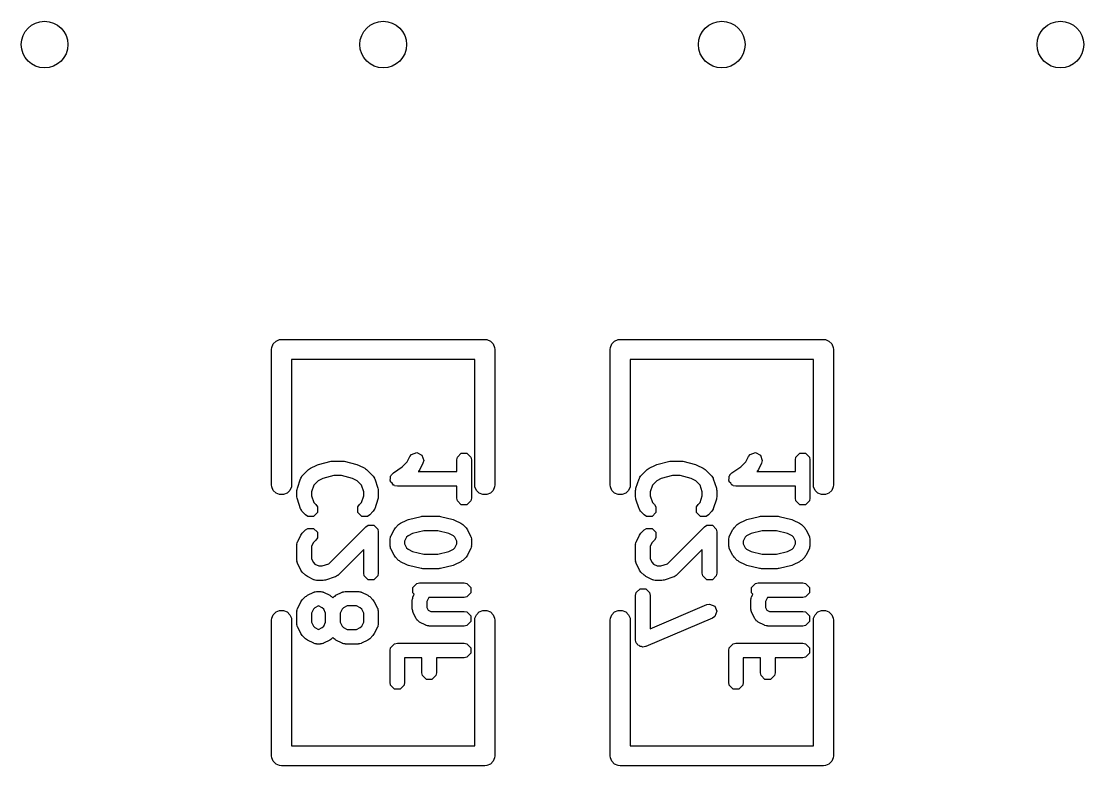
# Model space of a CAD drawing. Extents: x 4.92 to 7.13, y -4.79 to -3.32.
# Drawn here: x 5.3942 to 5.708, y -4.791 to -4.5712 of the extents above; entities that cross this region are included whole.
import ezdxf

# ---------------------------------------------------------------- set-up
doc = ezdxf.new("R2010")
doc.units = 0
doc.header["$MEASUREMENT"] = 0
doc.layers.add('BLACK', color=7, linetype='CONTINUOUS')

msp = doc.modelspace()

# ---------------------------------------------------------------- linework, layer by layer
at = {"layer": 'BLACK', "linetype": 'CONTINUOUS'}
for p, q in [((5.46861, -4.66642), (5.46942, -4.6656)), ((5.46942, -4.6656), (5.47049, -4.66516)), ((5.47049, -4.66516), (5.47106, -4.66511)), ((5.47106, -4.66511), (5.53106, -4.66511)), ((5.53106, -4.66511), (5.53164, -4.66516)), ((5.53164, -4.66516), (5.53271, -4.6656)), ((5.53271, -4.6656), (5.53352, -4.66642)), ((5.56861, -4.66642), (5.56942, -4.6656)), ((5.56942, -4.6656), (5.57049, -4.66516)), ((5.57049, -4.66516), (5.57106, -4.66511)), ((5.57106, -4.66511), (5.63106, -4.66511)), ((5.63106, -4.66511), (5.63164, -4.66516)), ((5.63164, -4.66516), (5.63271, -4.6656)), ((5.63271, -4.6656), (5.63352, -4.66642)), ((5.46811, -4.66806), (5.46817, -4.66748)), ((5.46811, -4.70806), (5.46811, -4.66806)), ((5.46817, -4.66748), (5.46861, -4.66642)), ((5.53352, -4.66642), (5.53396, -4.66748)), ((5.53396, -4.66748), (5.53402, -4.66806)), ((5.53402, -4.66806), (5.53402, -4.70806)), ((5.56811, -4.66806), (5.56817, -4.66748)), ((5.56811, -4.70806), (5.56811, -4.66806)), ((5.56817, -4.66748), (5.56861, -4.66642)), ((5.63352, -4.66642), (5.63396, -4.66748)), ((5.63396, -4.66748), (5.63402, -4.66806)), ((5.63402, -4.66806), (5.63402, -4.70806)), ((5.52811, -4.67101), (5.47402, -4.67101)), ((5.47402, -4.67101), (5.47402, -4.70806)), ((5.52811, -4.70806), (5.52811, -4.67101)), ((5.62811, -4.67101), (5.57402, -4.67101)), ((5.57402, -4.67101), (5.57402, -4.70806)), ((5.62811, -4.70806), (5.62811, -4.67101)), ((5.50818, -4.7013), (5.50896, -4.69973)), ((5.50896, -4.69973), (5.50947, -4.69907)), ((5.50947, -4.69907), (5.51104, -4.69855)), ((5.51104, -4.69855), (5.51251, -4.69929)), ((5.51251, -4.69929), (5.51303, -4.70085)), ((5.5228, -4.70069), (5.52297, -4.69987)), ((5.52297, -4.69987), (5.52413, -4.69871)), ((5.52413, -4.69871), (5.52578, -4.69871)), ((5.52578, -4.69871), (5.52694, -4.69987)), ((5.52694, -4.69987), (5.5271, -4.70069)), ((5.60818, -4.7013), (5.60896, -4.69973)), ((5.60896, -4.69973), (5.60947, -4.69907)), ((5.60947, -4.69907), (5.61104, -4.69855)), ((5.61104, -4.69855), (5.61251, -4.69929)), ((5.61251, -4.69929), (5.61303, -4.70085)), ((5.6228, -4.70069), (5.62297, -4.69987)), ((5.62297, -4.69987), (5.62413, -4.69871)), ((5.62413, -4.69871), (5.62578, -4.69871)), ((5.62578, -4.69871), (5.62694, -4.69987)), ((5.62694, -4.69987), (5.6271, -4.70069)), ((5.47717, -4.70543), (5.47905, -4.70355)), ((5.47905, -4.70355), (5.47934, -4.70336)), ((5.47934, -4.70336), (5.47961, -4.70315)), ((5.47961, -4.70315), (5.48148, -4.70221)), ((5.48148, -4.70221), (5.48171, -4.70215)), ((5.48171, -4.70215), (5.48192, -4.70205)), ((5.48192, -4.70205), (5.48568, -4.70111)), ((5.48568, -4.70111), (5.48594, -4.7011)), ((5.48594, -4.7011), (5.4862, -4.70105)), ((5.4862, -4.70105), (5.48901, -4.70105)), ((5.48901, -4.70105), (5.48927, -4.7011)), ((5.48927, -4.7011), (5.48953, -4.70111)), ((5.48953, -4.70111), (5.49329, -4.70205)), ((5.49329, -4.70205), (5.4935, -4.70215)), ((5.4935, -4.70215), (5.49373, -4.70221)), ((5.49373, -4.70221), (5.4956, -4.70315)), ((5.4956, -4.70315), (5.49587, -4.70336)), ((5.49587, -4.70336), (5.49616, -4.70355)), ((5.49616, -4.70355), (5.49804, -4.70543)), ((5.50406, -4.70453), (5.5067, -4.70278)), ((5.5067, -4.70278), (5.50818, -4.7013)), ((5.51187, -4.70353), (5.51166, -4.7038)), ((5.51281, -4.70166), (5.51187, -4.70353)), ((5.51303, -4.70085), (5.51281, -4.70166)), ((5.5228, -4.70417), (5.5228, -4.70069)), ((5.5271, -4.70069), (5.5271, -4.71195)), ((5.57717, -4.70543), (5.57905, -4.70355)), ((5.57905, -4.70355), (5.57934, -4.70336)), ((5.57934, -4.70336), (5.57961, -4.70315)), ((5.57961, -4.70315), (5.58148, -4.70221)), ((5.58148, -4.70221), (5.58171, -4.70215)), ((5.58171, -4.70215), (5.58192, -4.70205)), ((5.58192, -4.70205), (5.58568, -4.70111)), ((5.58568, -4.70111), (5.58594, -4.7011)), ((5.58594, -4.7011), (5.5862, -4.70105)), ((5.5862, -4.70105), (5.58901, -4.70105)), ((5.58901, -4.70105), (5.58927, -4.7011)), ((5.58927, -4.7011), (5.58953, -4.70111)), ((5.58953, -4.70111), (5.59329, -4.70205)), ((5.59329, -4.70205), (5.5935, -4.70215)), ((5.5935, -4.70215), (5.59373, -4.70221)), ((5.59373, -4.70221), (5.5956, -4.70315)), ((5.5956, -4.70315), (5.59587, -4.70336)), ((5.59587, -4.70336), (5.59616, -4.70355)), ((5.59616, -4.70355), (5.59804, -4.70543)), ((5.60406, -4.70453), (5.6067, -4.70278)), ((5.6067, -4.70278), (5.60818, -4.7013)), ((5.61187, -4.70353), (5.61166, -4.7038)), ((5.61281, -4.70166), (5.61187, -4.70353)), ((5.61303, -4.70085), (5.61281, -4.70166)), ((5.6228, -4.70417), (5.6228, -4.70069)), ((5.6271, -4.70069), (5.6271, -4.71195)), ((5.47572, -4.70909), (5.47665, -4.70627)), ((5.47665, -4.70627), (5.47671, -4.70618)), ((5.47671, -4.70613), (5.4769, -4.70584)), ((5.47671, -4.70618), (5.47671, -4.70613)), ((5.4769, -4.70584), (5.47707, -4.70554)), ((5.47707, -4.70554), (5.47711, -4.70552)), ((5.47711, -4.70552), (5.47717, -4.70543)), ((5.4832, -4.70617), (5.48184, -4.70684)), ((5.48646, -4.70535), (5.4832, -4.70617)), ((5.48875, -4.70535), (5.48646, -4.70535)), ((5.49201, -4.70617), (5.48875, -4.70535)), ((5.49337, -4.70684), (5.49201, -4.70617)), ((5.49804, -4.70543), (5.4981, -4.70552)), ((5.4981, -4.70552), (5.49814, -4.70554)), ((5.49814, -4.70554), (5.49831, -4.70584)), ((5.49831, -4.70584), (5.4985, -4.70613)), ((5.4985, -4.70613), (5.4985, -4.70618)), ((5.4985, -4.70618), (5.49856, -4.70627)), ((5.49856, -4.70627), (5.49949, -4.70909)), ((5.50315, -4.70674), (5.50327, -4.70613)), ((5.50327, -4.7055), (5.50342, -4.70534)), ((5.50327, -4.70613), (5.50327, -4.7055)), ((5.50342, -4.70534), (5.50347, -4.70513)), ((5.50347, -4.70513), (5.50406, -4.70453)), ((5.51147, -4.70409), (5.51138, -4.70417)), ((5.51138, -4.70417), (5.5228, -4.70417)), ((5.51166, -4.7038), (5.51147, -4.70409)), ((5.57572, -4.70909), (5.57665, -4.70627)), ((5.57665, -4.70627), (5.57671, -4.70618)), ((5.57671, -4.70613), (5.5769, -4.70584)), ((5.57671, -4.70618), (5.57671, -4.70613)), ((5.5769, -4.70584), (5.57707, -4.70554)), ((5.57707, -4.70554), (5.57711, -4.70552)), ((5.57711, -4.70552), (5.57717, -4.70543)), ((5.5832, -4.70617), (5.58184, -4.70684)), ((5.58646, -4.70535), (5.5832, -4.70617)), ((5.58875, -4.70535), (5.58646, -4.70535)), ((5.59201, -4.70617), (5.58875, -4.70535)), ((5.59337, -4.70684), (5.59201, -4.70617)), ((5.59804, -4.70543), (5.5981, -4.70552)), ((5.5981, -4.70552), (5.59814, -4.70554)), ((5.59814, -4.70554), (5.59831, -4.70584)), ((5.59831, -4.70584), (5.5985, -4.70613)), ((5.5985, -4.70613), (5.5985, -4.70618)), ((5.5985, -4.70618), (5.59856, -4.70627)), ((5.59856, -4.70627), (5.59949, -4.70909)), ((5.60315, -4.70674), (5.60327, -4.70613)), ((5.60327, -4.7055), (5.60342, -4.70534)), ((5.60327, -4.70613), (5.60327, -4.7055)), ((5.60342, -4.70534), (5.60347, -4.70513)), ((5.60347, -4.70513), (5.60406, -4.70453)), ((5.61147, -4.70409), (5.61138, -4.70417)), ((5.61138, -4.70417), (5.6228, -4.70417)), ((5.61166, -4.7038), (5.61147, -4.70409)), ((5.46817, -4.70863), (5.46811, -4.70806)), ((5.46861, -4.7097), (5.46817, -4.70863)), ((5.46942, -4.71051), (5.46861, -4.7097)), ((5.47352, -4.7097), (5.47271, -4.71051)), ((5.47396, -4.70863), (5.47352, -4.7097)), ((5.47402, -4.70806), (5.47396, -4.70863)), ((5.4756, -4.70977), (5.47567, -4.70943)), ((5.4756, -4.71164), (5.4756, -4.70977)), ((5.47567, -4.70943), (5.47572, -4.70909)), ((5.48057, -4.70811), (5.4799, -4.71011)), ((5.48184, -4.70684), (5.48057, -4.70811)), ((5.49464, -4.70811), (5.49337, -4.70684)), ((5.4953, -4.71011), (5.49464, -4.70811)), ((5.49949, -4.70909), (5.49954, -4.70943)), ((5.49954, -4.70943), (5.4996, -4.70977)), ((5.4996, -4.70977), (5.4996, -4.71164)), ((5.50327, -4.70692), (5.50315, -4.70674)), ((5.50327, -4.70715), (5.50327, -4.70692)), ((5.50371, -4.70759), (5.50327, -4.70715)), ((5.50406, -4.70811), (5.50371, -4.70759)), ((5.50428, -4.70815), (5.50406, -4.70811)), ((5.50443, -4.70831), (5.50428, -4.70815)), ((5.50525, -4.70847), (5.50443, -4.70831)), ((5.5228, -4.70847), (5.50525, -4.70847)), ((5.5228, -4.71195), (5.5228, -4.70847)), ((5.52817, -4.70863), (5.52811, -4.70806)), ((5.52861, -4.7097), (5.52817, -4.70863)), ((5.52942, -4.71051), (5.52861, -4.7097)), ((5.53352, -4.7097), (5.53271, -4.71051)), ((5.53396, -4.70863), (5.53352, -4.7097)), ((5.53402, -4.70806), (5.53396, -4.70863)), ((5.56817, -4.70863), (5.56811, -4.70806)), ((5.56861, -4.7097), (5.56817, -4.70863)), ((5.56942, -4.71051), (5.56861, -4.7097)), ((5.57352, -4.7097), (5.57271, -4.71051)), ((5.57396, -4.70863), (5.57352, -4.7097)), ((5.57402, -4.70806), (5.57396, -4.70863)), ((5.5756, -4.70977), (5.57567, -4.70943)), ((5.5756, -4.71164), (5.5756, -4.70977)), ((5.57567, -4.70943), (5.57572, -4.70909)), ((5.58057, -4.70811), (5.5799, -4.71011)), ((5.58184, -4.70684), (5.58057, -4.70811)), ((5.59464, -4.70811), (5.59337, -4.70684)), ((5.5953, -4.71011), (5.59464, -4.70811)), ((5.59949, -4.70909), (5.59954, -4.70943)), ((5.59954, -4.70943), (5.5996, -4.70977)), ((5.5996, -4.70977), (5.5996, -4.71164)), ((5.60327, -4.70692), (5.60315, -4.70674)), ((5.60327, -4.70715), (5.60327, -4.70692)), ((5.60371, -4.70759), (5.60327, -4.70715)), ((5.60406, -4.70811), (5.60371, -4.70759)), ((5.60428, -4.70815), (5.60406, -4.70811)), ((5.60443, -4.70831), (5.60428, -4.70815)), ((5.60525, -4.70847), (5.60443, -4.70831)), ((5.6228, -4.70847), (5.60525, -4.70847)), ((5.6228, -4.71195), (5.6228, -4.70847)), ((5.62817, -4.70863), (5.62811, -4.70806)), ((5.62861, -4.7097), (5.62817, -4.70863)), ((5.62942, -4.71051), (5.62861, -4.7097)), ((5.63352, -4.7097), (5.63271, -4.71051)), ((5.63396, -4.70863), (5.63352, -4.7097)), ((5.63402, -4.70806), (5.63396, -4.70863)), ((5.47049, -4.71095), (5.46942, -4.71051)), ((5.47164, -4.71095), (5.47049, -4.71095)), ((5.47271, -4.71051), (5.47164, -4.71095)), ((5.47567, -4.71198), (5.4756, -4.71164)), ((5.47572, -4.71232), (5.47567, -4.71198)), ((5.47665, -4.71514), (5.47572, -4.71232)), ((5.4799, -4.71011), (5.4799, -4.71129)), ((5.4799, -4.71129), (5.48057, -4.71329)), ((5.49464, -4.71329), (5.4953, -4.71129)), ((5.4953, -4.71129), (5.4953, -4.71011)), ((5.49949, -4.71232), (5.49856, -4.71514)), ((5.49954, -4.71198), (5.49949, -4.71232)), ((5.4996, -4.71164), (5.49954, -4.71198)), ((5.52297, -4.71277), (5.5228, -4.71195)), ((5.52413, -4.71394), (5.52297, -4.71277)), ((5.52694, -4.71277), (5.52578, -4.71394)), ((5.5271, -4.71195), (5.52694, -4.71277)), ((5.53049, -4.71095), (5.52942, -4.71051)), ((5.53164, -4.71095), (5.53049, -4.71095)), ((5.53271, -4.71051), (5.53164, -4.71095)), ((5.57049, -4.71095), (5.56942, -4.71051)), ((5.57164, -4.71095), (5.57049, -4.71095)), ((5.57271, -4.71051), (5.57164, -4.71095)), ((5.57567, -4.71198), (5.5756, -4.71164)), ((5.57572, -4.71232), (5.57567, -4.71198)), ((5.57665, -4.71514), (5.57572, -4.71232)), ((5.5799, -4.71011), (5.5799, -4.71129)), ((5.5799, -4.71129), (5.58057, -4.71329)), ((5.59464, -4.71329), (5.5953, -4.71129)), ((5.5953, -4.71129), (5.5953, -4.71011)), ((5.59949, -4.71232), (5.59856, -4.71514)), ((5.59954, -4.71198), (5.59949, -4.71232)), ((5.5996, -4.71164), (5.59954, -4.71198)), ((5.62297, -4.71277), (5.6228, -4.71195)), ((5.62413, -4.71394), (5.62297, -4.71277)), ((5.62694, -4.71277), (5.62578, -4.71394)), ((5.6271, -4.71195), (5.62694, -4.71277)), ((5.63049, -4.71095), (5.62942, -4.71051)), ((5.63164, -4.71095), (5.63049, -4.71095)), ((5.63271, -4.71051), (5.63164, -4.71095)), ((5.47671, -4.71523), (5.47665, -4.71514)), ((5.47671, -4.71528), (5.47671, -4.71523)), ((5.4769, -4.71557), (5.47671, -4.71528)), ((5.47707, -4.71586), (5.4769, -4.71557)), ((5.47711, -4.71589), (5.47707, -4.71586)), ((5.47717, -4.71598), (5.47711, -4.71589)), ((5.47811, -4.71691), (5.47717, -4.71598)), ((5.48057, -4.71329), (5.48115, -4.71387)), ((5.48115, -4.71387), (5.48162, -4.71457)), ((5.48162, -4.71457), (5.48162, -4.71622)), ((5.49359, -4.71457), (5.49406, -4.71387)), ((5.49359, -4.71622), (5.49359, -4.71457)), ((5.49406, -4.71387), (5.49464, -4.71329)), ((5.49804, -4.71598), (5.4971, -4.71691)), ((5.4981, -4.71589), (5.49804, -4.71598)), ((5.49814, -4.71586), (5.4981, -4.71589)), ((5.49831, -4.71557), (5.49814, -4.71586)), ((5.4985, -4.71528), (5.49831, -4.71557)), ((5.49856, -4.71514), (5.4985, -4.71523)), ((5.4985, -4.71523), (5.4985, -4.71528)), ((5.52578, -4.71394), (5.52413, -4.71394)), ((5.57671, -4.71523), (5.57665, -4.71514)), ((5.57671, -4.71528), (5.57671, -4.71523)), ((5.5769, -4.71557), (5.57671, -4.71528)), ((5.57707, -4.71586), (5.5769, -4.71557)), ((5.57711, -4.71589), (5.57707, -4.71586)), ((5.57717, -4.71598), (5.57711, -4.71589)), ((5.57811, -4.71691), (5.57717, -4.71598)), ((5.58057, -4.71329), (5.58115, -4.71387)), ((5.58115, -4.71387), (5.58162, -4.71457)), ((5.58162, -4.71457), (5.58162, -4.71622)), ((5.59359, -4.71457), (5.59406, -4.71387)), ((5.59359, -4.71622), (5.59359, -4.71457)), ((5.59406, -4.71387), (5.59464, -4.71329)), ((5.59804, -4.71598), (5.5971, -4.71691)), ((5.5981, -4.71589), (5.59804, -4.71598)), ((5.59814, -4.71586), (5.5981, -4.71589)), ((5.59831, -4.71557), (5.59814, -4.71586)), ((5.5985, -4.71528), (5.59831, -4.71557)), ((5.59856, -4.71514), (5.5985, -4.71523)), ((5.5985, -4.71523), (5.5985, -4.71528)), ((5.62578, -4.71394), (5.62413, -4.71394)), ((5.47881, -4.71738), (5.47811, -4.71691)), ((5.48045, -4.71738), (5.47881, -4.71738)), ((5.48162, -4.71622), (5.48045, -4.71738)), ((5.49476, -4.71738), (5.49359, -4.71622)), ((5.4964, -4.71738), (5.49476, -4.71738)), ((5.4971, -4.71691), (5.4964, -4.71738)), ((5.50617, -4.71941), (5.50805, -4.71847)), ((5.50805, -4.71847), (5.50827, -4.71841)), ((5.50827, -4.71841), (5.50849, -4.71831)), ((5.50849, -4.71831), (5.51224, -4.71737)), ((5.51224, -4.71737), (5.5125, -4.71736)), ((5.5125, -4.71736), (5.51276, -4.71731)), ((5.51276, -4.71731), (5.51745, -4.71731)), ((5.51745, -4.71731), (5.51771, -4.71736)), ((5.51771, -4.71736), (5.51797, -4.71737)), ((5.51797, -4.71737), (5.52172, -4.71831)), ((5.52172, -4.71831), (5.52194, -4.71841)), ((5.52194, -4.71841), (5.52216, -4.71847)), ((5.52216, -4.71847), (5.52404, -4.71941)), ((5.57881, -4.71738), (5.57811, -4.71691)), ((5.58045, -4.71738), (5.57881, -4.71738)), ((5.58162, -4.71622), (5.58045, -4.71738)), ((5.59476, -4.71738), (5.59359, -4.71622)), ((5.5964, -4.71738), (5.59476, -4.71738)), ((5.5971, -4.71691), (5.5964, -4.71738)), ((5.60617, -4.71941), (5.60805, -4.71847)), ((5.60805, -4.71847), (5.60827, -4.71841)), ((5.60827, -4.71841), (5.60849, -4.71831)), ((5.60849, -4.71831), (5.61224, -4.71737)), ((5.61224, -4.71737), (5.6125, -4.71736)), ((5.6125, -4.71736), (5.61276, -4.71731)), ((5.61276, -4.71731), (5.61745, -4.71731)), ((5.61745, -4.71731), (5.61771, -4.71736)), ((5.61771, -4.71736), (5.61797, -4.71737)), ((5.61797, -4.71737), (5.62172, -4.71831)), ((5.62172, -4.71831), (5.62194, -4.71841)), ((5.62194, -4.71841), (5.62216, -4.71847)), ((5.62216, -4.71847), (5.62404, -4.71941)), ((5.47698, -4.7226), (5.47717, -4.72232)), ((5.47717, -4.72232), (5.47811, -4.72138)), ((5.47811, -4.72138), (5.47881, -4.72091)), ((5.47881, -4.72091), (5.48045, -4.72091)), ((5.48045, -4.72091), (5.48162, -4.72208)), ((5.48162, -4.72208), (5.48162, -4.72372)), ((5.48504, -4.73134), (5.49593, -4.72044)), ((5.49593, -4.72044), (5.49663, -4.71997)), ((5.49663, -4.71997), (5.49828, -4.71997)), ((5.49828, -4.71997), (5.49944, -4.72114)), ((5.49944, -4.72114), (5.4996, -4.72196)), ((5.4996, -4.72196), (5.4996, -4.73416)), ((5.50333, -4.72319), (5.50427, -4.72131)), ((5.50427, -4.72131), (5.50448, -4.72104)), ((5.50448, -4.72104), (5.50467, -4.72075)), ((5.50467, -4.72075), (5.50561, -4.71981)), ((5.50561, -4.71981), (5.5059, -4.71962)), ((5.5059, -4.71962), (5.50617, -4.71941)), ((5.51302, -4.72161), (5.50976, -4.72242)), ((5.51719, -4.72161), (5.51302, -4.72161)), ((5.52045, -4.72242), (5.51719, -4.72161)), ((5.52404, -4.71941), (5.52431, -4.71962)), ((5.52431, -4.71962), (5.5246, -4.71981)), ((5.5246, -4.71981), (5.52554, -4.72075)), ((5.52554, -4.72075), (5.52573, -4.72104)), ((5.52573, -4.72104), (5.52594, -4.72131)), ((5.52594, -4.72131), (5.52688, -4.72319)), ((5.57698, -4.7226), (5.57717, -4.72232)), ((5.57717, -4.72232), (5.57811, -4.72138)), ((5.57811, -4.72138), (5.57881, -4.72091)), ((5.57881, -4.72091), (5.58045, -4.72091)), ((5.58045, -4.72091), (5.58162, -4.72208)), ((5.58162, -4.72208), (5.58162, -4.72372)), ((5.58504, -4.73134), (5.59593, -4.72044)), ((5.59593, -4.72044), (5.59663, -4.71997)), ((5.59663, -4.71997), (5.59828, -4.71997)), ((5.59828, -4.71997), (5.59944, -4.72114)), ((5.59944, -4.72114), (5.5996, -4.72196)), ((5.5996, -4.72196), (5.5996, -4.73416)), ((5.60333, -4.72319), (5.60427, -4.72131)), ((5.60427, -4.72131), (5.60448, -4.72104)), ((5.60448, -4.72104), (5.60467, -4.72075)), ((5.60467, -4.72075), (5.60561, -4.71981)), ((5.60561, -4.71981), (5.6059, -4.71962)), ((5.6059, -4.71962), (5.60617, -4.71941)), ((5.61302, -4.72161), (5.60976, -4.72242)), ((5.61719, -4.72161), (5.61302, -4.72161)), ((5.62045, -4.72242), (5.61719, -4.72161)), ((5.62404, -4.71941), (5.62431, -4.71962)), ((5.62431, -4.71962), (5.6246, -4.71981)), ((5.6246, -4.71981), (5.62554, -4.72075)), ((5.62554, -4.72075), (5.62573, -4.72104)), ((5.62573, -4.72104), (5.62594, -4.72131)), ((5.62594, -4.72131), (5.62688, -4.72319)), ((5.47561, -4.72556), (5.4757, -4.72523)), ((5.4757, -4.72523), (5.47577, -4.72489)), ((5.47577, -4.72489), (5.4758, -4.72486)), ((5.4758, -4.72486), (5.47583, -4.72475)), ((5.47583, -4.72475), (5.47677, -4.72288)), ((5.47677, -4.72288), (5.47698, -4.7226)), ((5.48046, -4.72511), (5.4799, -4.72622)), ((5.48115, -4.72442), (5.48046, -4.72511)), ((5.48162, -4.72372), (5.48115, -4.72442)), ((5.5031, -4.72415), (5.50313, -4.72404)), ((5.5031, -4.72602), (5.5031, -4.72415)), ((5.50311, -4.72399), (5.5032, -4.72366)), ((5.50313, -4.72404), (5.50311, -4.72399)), ((5.5032, -4.72366), (5.50327, -4.72332)), ((5.50327, -4.72332), (5.5033, -4.72329)), ((5.5033, -4.72329), (5.50333, -4.72319)), ((5.50796, -4.72354), (5.5074, -4.72465)), ((5.5074, -4.72465), (5.5074, -4.72552)), ((5.5074, -4.72552), (5.50796, -4.72663)), ((5.5084, -4.7231), (5.50796, -4.72354)), ((5.50976, -4.72242), (5.5084, -4.7231)), ((5.52181, -4.7231), (5.52045, -4.72242)), ((5.52225, -4.72354), (5.52181, -4.7231)), ((5.5228, -4.72465), (5.52225, -4.72354)), ((5.52225, -4.72663), (5.5228, -4.72552)), ((5.5228, -4.72552), (5.5228, -4.72465)), ((5.52688, -4.72319), (5.52691, -4.72329)), ((5.52691, -4.72329), (5.52694, -4.72332)), ((5.52694, -4.72332), (5.52701, -4.72366)), ((5.52701, -4.72366), (5.5271, -4.72399)), ((5.5271, -4.72399), (5.52708, -4.72404)), ((5.52708, -4.72404), (5.5271, -4.72415)), ((5.5271, -4.72415), (5.5271, -4.72602)), ((5.57561, -4.72556), (5.5757, -4.72523)), ((5.5757, -4.72523), (5.57577, -4.72489)), ((5.57577, -4.72489), (5.5758, -4.72486)), ((5.5758, -4.72486), (5.57583, -4.72475)), ((5.57583, -4.72475), (5.57677, -4.72288)), ((5.57677, -4.72288), (5.57698, -4.7226)), ((5.58046, -4.72511), (5.5799, -4.72622)), ((5.58115, -4.72442), (5.58046, -4.72511)), ((5.58162, -4.72372), (5.58115, -4.72442)), ((5.6031, -4.72415), (5.60313, -4.72404)), ((5.6031, -4.72602), (5.6031, -4.72415)), ((5.60311, -4.72399), (5.6032, -4.72366)), ((5.60313, -4.72404), (5.60311, -4.72399)), ((5.6032, -4.72366), (5.60327, -4.72332)), ((5.60327, -4.72332), (5.6033, -4.72329)), ((5.6033, -4.72329), (5.60333, -4.72319)), ((5.60796, -4.72354), (5.6074, -4.72465)), ((5.6074, -4.72465), (5.6074, -4.72552)), ((5.6074, -4.72552), (5.60796, -4.72663)), ((5.6084, -4.7231), (5.60796, -4.72354)), ((5.60976, -4.72242), (5.6084, -4.7231)), ((5.62181, -4.7231), (5.62045, -4.72242)), ((5.62225, -4.72354), (5.62181, -4.7231)), ((5.6228, -4.72465), (5.62225, -4.72354)), ((5.62225, -4.72663), (5.6228, -4.72552)), ((5.6228, -4.72552), (5.6228, -4.72465)), ((5.62688, -4.72319), (5.62691, -4.72329)), ((5.62691, -4.72329), (5.62694, -4.72332)), ((5.62694, -4.72332), (5.62701, -4.72366)), ((5.62701, -4.72366), (5.6271, -4.72399)), ((5.6271, -4.72399), (5.62708, -4.72404)), ((5.62708, -4.72404), (5.6271, -4.72415)), ((5.6271, -4.72415), (5.6271, -4.72602)), ((5.4756, -4.72571), (5.47563, -4.72561)), ((5.4756, -4.7304), (5.4756, -4.72571)), ((5.47563, -4.72561), (5.47561, -4.72556)), ((5.4799, -4.72622), (5.4799, -4.7299)), ((5.4953, -4.72715), (5.48772, -4.73474)), ((5.4953, -4.73416), (5.4953, -4.72715)), ((5.50313, -4.72613), (5.5031, -4.72602)), ((5.50311, -4.72618), (5.50313, -4.72613)), ((5.5032, -4.72651), (5.50311, -4.72618)), ((5.50327, -4.72685), (5.5032, -4.72651)), ((5.5033, -4.72688), (5.50327, -4.72685)), ((5.50333, -4.72698), (5.5033, -4.72688)), ((5.50427, -4.72886), (5.50333, -4.72698)), ((5.50796, -4.72663), (5.5084, -4.72707)), ((5.5084, -4.72707), (5.50976, -4.72775)), ((5.50976, -4.72775), (5.51302, -4.72856)), ((5.51302, -4.72856), (5.51719, -4.72856)), ((5.51719, -4.72856), (5.52045, -4.72775)), ((5.52045, -4.72775), (5.52181, -4.72707)), ((5.52181, -4.72707), (5.52225, -4.72663)), ((5.52688, -4.72698), (5.52594, -4.72886)), ((5.52691, -4.72688), (5.52688, -4.72698)), ((5.52694, -4.72685), (5.52691, -4.72688)), ((5.52701, -4.72651), (5.52694, -4.72685)), ((5.5271, -4.72618), (5.52701, -4.72651)), ((5.5271, -4.72602), (5.52708, -4.72613)), ((5.52708, -4.72613), (5.5271, -4.72618)), ((5.5756, -4.72571), (5.57563, -4.72561)), ((5.5756, -4.7304), (5.5756, -4.72571)), ((5.57563, -4.72561), (5.57561, -4.72556)), ((5.5799, -4.72622), (5.5799, -4.7299)), ((5.5953, -4.72715), (5.58772, -4.73474)), ((5.5953, -4.73416), (5.5953, -4.72715)), ((5.60313, -4.72613), (5.6031, -4.72602)), ((5.60311, -4.72618), (5.60313, -4.72613)), ((5.6032, -4.72651), (5.60311, -4.72618)), ((5.60327, -4.72685), (5.6032, -4.72651)), ((5.6033, -4.72688), (5.60327, -4.72685)), ((5.60333, -4.72698), (5.6033, -4.72688)), ((5.60427, -4.72886), (5.60333, -4.72698)), ((5.60796, -4.72663), (5.6084, -4.72707)), ((5.6084, -4.72707), (5.60976, -4.72775)), ((5.60976, -4.72775), (5.61302, -4.72856)), ((5.61302, -4.72856), (5.61719, -4.72856)), ((5.61719, -4.72856), (5.62045, -4.72775)), ((5.62045, -4.72775), (5.62181, -4.72707)), ((5.62181, -4.72707), (5.62225, -4.72663)), ((5.62688, -4.72698), (5.62594, -4.72886)), ((5.62691, -4.72688), (5.62688, -4.72698)), ((5.62694, -4.72685), (5.62691, -4.72688)), ((5.62701, -4.72651), (5.62694, -4.72685)), ((5.6271, -4.72618), (5.62701, -4.72651)), ((5.6271, -4.72602), (5.62708, -4.72613)), ((5.62708, -4.72613), (5.6271, -4.72618)), ((5.47563, -4.73051), (5.4756, -4.7304)), ((5.47561, -4.73056), (5.47563, -4.73051)), ((5.4757, -4.73089), (5.47561, -4.73056)), ((5.47577, -4.73123), (5.4757, -4.73089)), ((5.4758, -4.73126), (5.47577, -4.73123)), ((5.47583, -4.73137), (5.4758, -4.73126)), ((5.47677, -4.73324), (5.47583, -4.73137)), ((5.4799, -4.7299), (5.48046, -4.73101)), ((5.48046, -4.73101), (5.4809, -4.73145)), ((5.4809, -4.73145), (5.48201, -4.73201)), ((5.48303, -4.73201), (5.48504, -4.73134)), ((5.50448, -4.72913), (5.50427, -4.72886)), ((5.50467, -4.72942), (5.50448, -4.72913)), ((5.50561, -4.73036), (5.50467, -4.72942)), ((5.5059, -4.73055), (5.50561, -4.73036)), ((5.50617, -4.73076), (5.5059, -4.73055)), ((5.50805, -4.7317), (5.50617, -4.73076)), ((5.50827, -4.73176), (5.50805, -4.7317)), ((5.50849, -4.73186), (5.50827, -4.73176)), ((5.52194, -4.73176), (5.52172, -4.73186)), ((5.52216, -4.7317), (5.52194, -4.73176)), ((5.52404, -4.73076), (5.52216, -4.7317)), ((5.52431, -4.73055), (5.52404, -4.73076)), ((5.5246, -4.73036), (5.52431, -4.73055)), ((5.52554, -4.72942), (5.5246, -4.73036)), ((5.52573, -4.72913), (5.52554, -4.72942)), ((5.52594, -4.72886), (5.52573, -4.72913)), ((5.57563, -4.73051), (5.5756, -4.7304)), ((5.57561, -4.73056), (5.57563, -4.73051)), ((5.5757, -4.73089), (5.57561, -4.73056)), ((5.57577, -4.73123), (5.5757, -4.73089)), ((5.5758, -4.73126), (5.57577, -4.73123)), ((5.57583, -4.73137), (5.5758, -4.73126)), ((5.57677, -4.73324), (5.57583, -4.73137)), ((5.5799, -4.7299), (5.58046, -4.73101)), ((5.58046, -4.73101), (5.5809, -4.73145)), ((5.5809, -4.73145), (5.58201, -4.73201)), ((5.58303, -4.73201), (5.58504, -4.73134)), ((5.60448, -4.72913), (5.60427, -4.72886)), ((5.60467, -4.72942), (5.60448, -4.72913)), ((5.60561, -4.73036), (5.60467, -4.72942)), ((5.6059, -4.73055), (5.60561, -4.73036)), ((5.60617, -4.73076), (5.6059, -4.73055)), ((5.60805, -4.7317), (5.60617, -4.73076)), ((5.60827, -4.73176), (5.60805, -4.7317)), ((5.60849, -4.73186), (5.60827, -4.73176)), ((5.62194, -4.73176), (5.62172, -4.73186)), ((5.62216, -4.7317), (5.62194, -4.73176)), ((5.62404, -4.73076), (5.62216, -4.7317)), ((5.62431, -4.73055), (5.62404, -4.73076)), ((5.6246, -4.73036), (5.62431, -4.73055)), ((5.62554, -4.72942), (5.6246, -4.73036)), ((5.62573, -4.72913), (5.62554, -4.72942)), ((5.62594, -4.72886), (5.62573, -4.72913)), ((5.47698, -4.73351), (5.47677, -4.73324)), ((5.47717, -4.7338), (5.47698, -4.73351)), ((5.47811, -4.73474), (5.47717, -4.7338)), ((5.4784, -4.73493), (5.47811, -4.73474)), ((5.47867, -4.73514), (5.4784, -4.73493)), ((5.48201, -4.73201), (5.48303, -4.73201)), ((5.48761, -4.73484), (5.48731, -4.73501)), ((5.48763, -4.7348), (5.48761, -4.73484)), ((5.48772, -4.73474), (5.48763, -4.7348)), ((5.49547, -4.73498), (5.4953, -4.73416)), ((5.4996, -4.73416), (5.49944, -4.73498)), ((5.51224, -4.7328), (5.50849, -4.73186)), ((5.5125, -4.73281), (5.51224, -4.7328)), ((5.51276, -4.73286), (5.5125, -4.73281)), ((5.51745, -4.73286), (5.51276, -4.73286)), ((5.51771, -4.73281), (5.51745, -4.73286)), ((5.51797, -4.7328), (5.51771, -4.73281)), ((5.52172, -4.73186), (5.51797, -4.7328)), ((5.57698, -4.73351), (5.57677, -4.73324)), ((5.57717, -4.7338), (5.57698, -4.73351)), ((5.57811, -4.73474), (5.57717, -4.7338)), ((5.5784, -4.73493), (5.57811, -4.73474)), ((5.57867, -4.73514), (5.5784, -4.73493)), ((5.58201, -4.73201), (5.58303, -4.73201)), ((5.58761, -4.73484), (5.58731, -4.73501)), ((5.58763, -4.7348), (5.58761, -4.73484)), ((5.58772, -4.73474), (5.58763, -4.7348)), ((5.59547, -4.73498), (5.5953, -4.73416)), ((5.5996, -4.73416), (5.59944, -4.73498)), ((5.61224, -4.7328), (5.60849, -4.73186)), ((5.6125, -4.73281), (5.61224, -4.7328)), ((5.61276, -4.73286), (5.6125, -4.73281)), ((5.61745, -4.73286), (5.61276, -4.73286)), ((5.61771, -4.73281), (5.61745, -4.73286)), ((5.61797, -4.7328), (5.61771, -4.73281)), ((5.62172, -4.73186), (5.61797, -4.7328)), ((5.48055, -4.73608), (5.47867, -4.73514)), ((5.48065, -4.73611), (5.48055, -4.73608)), ((5.48068, -4.73614), (5.48065, -4.73611)), ((5.48102, -4.73621), (5.48068, -4.73614)), ((5.48135, -4.7363), (5.48102, -4.73621)), ((5.4814, -4.73629), (5.48135, -4.7363)), ((5.48151, -4.73631), (5.4814, -4.73629)), ((5.48338, -4.73631), (5.48151, -4.73631)), ((5.48372, -4.73624), (5.48338, -4.73631)), ((5.48406, -4.7362), (5.48372, -4.73624)), ((5.48688, -4.73526), (5.48406, -4.7362)), ((5.48697, -4.7352), (5.48688, -4.73526)), ((5.48702, -4.7352), (5.48697, -4.7352)), ((5.48731, -4.73501), (5.48702, -4.7352)), ((5.49663, -4.73614), (5.49547, -4.73498)), ((5.49828, -4.73614), (5.49663, -4.73614)), ((5.49944, -4.73498), (5.49828, -4.73614)), ((5.50984, -4.73833), (5.511, -4.73717)), ((5.511, -4.73717), (5.51182, -4.73701)), ((5.51182, -4.73701), (5.52495, -4.73701)), ((5.52495, -4.73701), (5.52578, -4.73717)), ((5.52578, -4.73717), (5.52694, -4.73833)), ((5.58055, -4.73608), (5.57867, -4.73514)), ((5.58065, -4.73611), (5.58055, -4.73608)), ((5.58068, -4.73614), (5.58065, -4.73611)), ((5.58102, -4.73621), (5.58068, -4.73614)), ((5.58135, -4.7363), (5.58102, -4.73621)), ((5.5814, -4.73629), (5.58135, -4.7363)), ((5.58151, -4.73631), (5.5814, -4.73629)), ((5.58338, -4.73631), (5.58151, -4.73631)), ((5.58372, -4.73624), (5.58338, -4.73631)), ((5.58406, -4.7362), (5.58372, -4.73624)), ((5.58688, -4.73526), (5.58406, -4.7362)), ((5.58697, -4.7352), (5.58688, -4.73526)), ((5.58702, -4.7352), (5.58697, -4.7352)), ((5.58731, -4.73501), (5.58702, -4.7352)), ((5.59663, -4.73614), (5.59547, -4.73498)), ((5.59828, -4.73614), (5.59663, -4.73614)), ((5.59944, -4.73498), (5.59828, -4.73614)), ((5.60984, -4.73833), (5.611, -4.73717)), ((5.611, -4.73717), (5.61182, -4.73701)), ((5.61182, -4.73701), (5.62495, -4.73701)), ((5.62495, -4.73701), (5.62578, -4.73717)), ((5.62578, -4.73717), (5.62694, -4.73833)), ((5.47717, -4.74202), (5.47811, -4.74108)), ((5.47811, -4.74108), (5.4784, -4.74089)), ((5.4784, -4.74089), (5.47867, -4.74068)), ((5.47867, -4.74068), (5.48055, -4.73974)), ((5.48055, -4.73974), (5.48065, -4.73971)), ((5.48065, -4.73971), (5.48068, -4.73967)), ((5.48068, -4.73967), (5.48102, -4.73961)), ((5.48102, -4.73961), (5.48135, -4.73952)), ((5.48135, -4.73952), (5.4814, -4.73953)), ((5.4814, -4.73953), (5.48151, -4.73951)), ((5.48151, -4.73951), (5.48245, -4.73951)), ((5.48245, -4.73951), (5.48255, -4.73953)), ((5.48255, -4.73953), (5.4826, -4.73952)), ((5.4826, -4.73952), (5.48293, -4.73961)), ((5.48293, -4.73961), (5.48327, -4.73967)), ((5.48327, -4.73967), (5.4833, -4.73971)), ((5.4833, -4.73971), (5.48341, -4.73974)), ((5.48341, -4.73974), (5.48528, -4.74068)), ((5.48528, -4.74068), (5.48556, -4.74089)), ((5.48556, -4.74089), (5.48584, -4.74108)), ((5.48584, -4.74108), (5.4862, -4.74143)), ((5.4862, -4.74143), (5.48655, -4.74108)), ((5.48655, -4.74108), (5.48684, -4.74089)), ((5.48684, -4.74089), (5.48711, -4.74068)), ((5.48711, -4.74068), (5.48899, -4.73974)), ((5.48899, -4.73974), (5.48909, -4.73971)), ((5.48909, -4.73971), (5.48913, -4.73967)), ((5.48913, -4.73967), (5.48947, -4.73961)), ((5.48947, -4.73961), (5.4898, -4.73952)), ((5.4898, -4.73952), (5.48984, -4.73953)), ((5.48984, -4.73953), (5.48995, -4.73951)), ((5.48995, -4.73951), (5.4937, -4.73951)), ((5.4937, -4.73951), (5.49381, -4.73953)), ((5.49381, -4.73953), (5.49385, -4.73952)), ((5.49385, -4.73952), (5.49419, -4.73961)), ((5.49419, -4.73961), (5.49453, -4.73967)), ((5.49453, -4.73967), (5.49456, -4.73971)), ((5.49456, -4.73971), (5.49466, -4.73974)), ((5.49466, -4.73974), (5.49654, -4.74068)), ((5.49654, -4.74068), (5.49681, -4.74089)), ((5.49681, -4.74089), (5.4971, -4.74108)), ((5.4971, -4.74108), (5.49804, -4.74202)), ((5.50977, -4.74149), (5.50984, -4.74115)), ((5.50984, -4.73998), (5.50984, -4.73833)), ((5.51022, -4.74036), (5.50984, -4.73998)), ((5.50984, -4.74115), (5.50987, -4.74111)), ((5.50987, -4.74111), (5.5099, -4.74101)), ((5.5099, -4.74101), (5.51022, -4.74036)), ((5.52578, -4.74114), (5.52495, -4.74131)), ((5.52694, -4.73998), (5.52578, -4.74114)), ((5.52694, -4.73833), (5.52694, -4.73998)), ((5.5756, -4.74072), (5.57577, -4.7399)), ((5.5756, -4.75386), (5.5756, -4.74072)), ((5.57577, -4.7399), (5.57693, -4.73874)), ((5.57693, -4.73874), (5.57858, -4.73874)), ((5.57858, -4.73874), (5.57974, -4.7399)), ((5.57974, -4.7399), (5.5799, -4.74072)), ((5.5799, -4.74072), (5.5799, -4.7506)), ((5.60977, -4.74149), (5.60984, -4.74115)), ((5.60984, -4.73998), (5.60984, -4.73833)), ((5.61022, -4.74036), (5.60984, -4.73998)), ((5.60984, -4.74115), (5.60987, -4.74111)), ((5.60987, -4.74111), (5.6099, -4.74101)), ((5.6099, -4.74101), (5.61022, -4.74036)), ((5.62578, -4.74114), (5.62495, -4.74131)), ((5.62694, -4.73998), (5.62578, -4.74114)), ((5.62694, -4.73833), (5.62694, -4.73998)), ((5.47583, -4.74445), (5.47677, -4.74258)), ((5.47677, -4.74258), (5.47698, -4.7423)), ((5.47698, -4.7423), (5.47717, -4.74202)), ((5.48198, -4.74383), (5.4809, -4.74437)), ((5.48305, -4.74437), (5.48198, -4.74383)), ((5.49046, -4.74381), (5.48935, -4.74437)), ((5.49319, -4.74381), (5.49046, -4.74381)), ((5.49431, -4.74437), (5.49319, -4.74381)), ((5.49804, -4.74202), (5.49823, -4.7423)), ((5.49823, -4.7423), (5.49844, -4.74258)), ((5.49844, -4.74258), (5.49938, -4.74445)), ((5.50967, -4.74197), (5.50969, -4.74186)), ((5.50967, -4.74478), (5.50967, -4.74197)), ((5.50968, -4.74182), (5.50977, -4.74149)), ((5.50969, -4.74186), (5.50968, -4.74182)), ((5.51453, -4.74137), (5.51397, -4.74248)), ((5.51397, -4.74248), (5.51397, -4.74428)), ((5.51397, -4.74428), (5.51436, -4.74506)), ((5.51459, -4.74131), (5.51453, -4.74137)), ((5.52495, -4.74131), (5.51459, -4.74131)), ((5.5799, -4.7506), (5.59661, -4.74344)), ((5.59661, -4.74344), (5.59743, -4.74326)), ((5.59743, -4.74326), (5.59896, -4.74387)), ((5.59896, -4.74387), (5.5996, -4.74539)), ((5.60967, -4.74197), (5.60969, -4.74186)), ((5.60967, -4.74478), (5.60967, -4.74197)), ((5.60968, -4.74182), (5.60977, -4.74149)), ((5.60969, -4.74186), (5.60968, -4.74182)), ((5.61453, -4.74137), (5.61397, -4.74248)), ((5.61397, -4.74248), (5.61397, -4.74428)), ((5.61397, -4.74428), (5.61436, -4.74506)), ((5.61459, -4.74131), (5.61453, -4.74137)), ((5.62495, -4.74131), (5.61459, -4.74131)), ((5.46811, -4.74806), (5.46817, -4.74748)), ((5.46817, -4.74748), (5.46861, -4.74642)), ((5.46861, -4.74642), (5.46942, -4.7456)), ((5.46942, -4.7456), (5.47049, -4.74516)), ((5.47049, -4.74516), (5.47164, -4.74516)), ((5.47164, -4.74516), (5.47271, -4.7456)), ((5.47271, -4.7456), (5.47352, -4.74642)), ((5.47352, -4.74642), (5.47396, -4.74748)), ((5.47396, -4.74748), (5.47402, -4.74806)), ((5.4756, -4.74541), (5.47563, -4.74531)), ((5.4756, -4.74917), (5.4756, -4.74541)), ((5.47561, -4.74526), (5.4757, -4.74493)), ((5.47563, -4.74531), (5.47561, -4.74526)), ((5.4757, -4.74493), (5.47577, -4.74459)), ((5.47577, -4.74459), (5.4758, -4.74456)), ((5.4758, -4.74456), (5.47583, -4.74445)), ((5.48046, -4.74481), (5.4799, -4.74592)), ((5.4799, -4.74592), (5.4799, -4.74866)), ((5.4809, -4.74437), (5.48046, -4.74481)), ((5.48349, -4.74481), (5.48305, -4.74437)), ((5.48405, -4.74592), (5.48349, -4.74481)), ((5.48405, -4.74866), (5.48405, -4.74592)), ((5.4889, -4.74481), (5.48835, -4.74592)), ((5.48835, -4.74592), (5.48835, -4.74866)), ((5.48935, -4.74437), (5.4889, -4.74481)), ((5.49475, -4.74481), (5.49431, -4.74437)), ((5.4953, -4.74592), (5.49475, -4.74481)), ((5.4953, -4.74866), (5.4953, -4.74592)), ((5.49938, -4.74445), (5.49941, -4.74456)), ((5.49941, -4.74456), (5.49944, -4.74459)), ((5.49944, -4.74459), (5.49951, -4.74493)), ((5.49951, -4.74493), (5.4996, -4.74526)), ((5.4996, -4.74526), (5.49958, -4.74531)), ((5.49958, -4.74531), (5.4996, -4.74541)), ((5.4996, -4.74541), (5.4996, -4.74917)), ((5.50969, -4.74489), (5.50967, -4.74478)), ((5.50968, -4.74494), (5.50969, -4.74489)), ((5.50977, -4.74527), (5.50968, -4.74494)), ((5.50984, -4.74561), (5.50977, -4.74527)), ((5.50987, -4.74564), (5.50984, -4.74561)), ((5.5099, -4.74575), (5.50987, -4.74564)), ((5.51084, -4.74762), (5.5099, -4.74575)), ((5.51436, -4.74506), (5.51514, -4.74545)), ((5.51514, -4.74545), (5.52495, -4.74545)), ((5.52495, -4.74545), (5.52578, -4.74561)), ((5.52578, -4.74561), (5.52694, -4.74678)), ((5.52694, -4.74678), (5.52694, -4.74842)), ((5.52811, -4.74806), (5.52817, -4.74748)), ((5.52817, -4.74748), (5.52861, -4.74642)), ((5.52861, -4.74642), (5.52942, -4.7456)), ((5.52942, -4.7456), (5.53049, -4.74516)), ((5.53049, -4.74516), (5.53164, -4.74516)), ((5.53164, -4.74516), (5.53271, -4.7456)), ((5.53271, -4.7456), (5.53352, -4.74642)), ((5.53352, -4.74642), (5.53396, -4.74748)), ((5.53396, -4.74748), (5.53402, -4.74806)), ((5.56811, -4.74806), (5.56817, -4.74748)), ((5.56817, -4.74748), (5.56861, -4.74642)), ((5.56861, -4.74642), (5.56942, -4.7456)), ((5.56942, -4.7456), (5.57049, -4.74516)), ((5.57049, -4.74516), (5.57164, -4.74516)), ((5.57164, -4.74516), (5.57271, -4.7456)), ((5.57271, -4.7456), (5.57352, -4.74642)), ((5.57352, -4.74642), (5.57396, -4.74748)), ((5.57396, -4.74748), (5.57402, -4.74806)), ((5.5983, -4.74739), (5.5786, -4.75583)), ((5.59899, -4.74691), (5.5983, -4.74739)), ((5.5996, -4.74539), (5.59899, -4.74691)), ((5.60969, -4.74489), (5.60967, -4.74478)), ((5.60968, -4.74494), (5.60969, -4.74489)), ((5.60977, -4.74527), (5.60968, -4.74494)), ((5.60984, -4.74561), (5.60977, -4.74527)), ((5.60987, -4.74564), (5.60984, -4.74561)), ((5.6099, -4.74575), (5.60987, -4.74564)), ((5.61084, -4.74762), (5.6099, -4.74575)), ((5.61436, -4.74506), (5.61514, -4.74545)), ((5.61514, -4.74545), (5.62495, -4.74545)), ((5.62495, -4.74545), (5.62578, -4.74561)), ((5.62578, -4.74561), (5.62694, -4.74678)), ((5.62694, -4.74678), (5.62694, -4.74842)), ((5.62811, -4.74806), (5.62817, -4.74748)), ((5.62817, -4.74748), (5.62861, -4.74642)), ((5.62861, -4.74642), (5.62942, -4.7456)), ((5.62942, -4.7456), (5.63049, -4.74516)), ((5.63049, -4.74516), (5.63164, -4.74516)), ((5.63164, -4.74516), (5.63271, -4.7456)), ((5.63271, -4.7456), (5.63352, -4.74642)), ((5.63352, -4.74642), (5.63396, -4.74748)), ((5.63396, -4.74748), (5.63402, -4.74806)), ((5.46811, -4.78806), (5.46811, -4.74806)), ((5.47402, -4.74806), (5.47402, -4.78511)), ((5.47563, -4.74927), (5.4756, -4.74917)), ((5.47561, -4.74932), (5.47563, -4.74927)), ((5.4757, -4.74965), (5.47561, -4.74932)), ((5.47577, -4.74999), (5.4757, -4.74965)), ((5.4758, -4.75002), (5.47577, -4.74999)), ((5.47583, -4.75013), (5.4758, -4.75002)), ((5.47677, -4.752), (5.47583, -4.75013)), ((5.4799, -4.74866), (5.48046, -4.74977)), ((5.48046, -4.74977), (5.4809, -4.75021)), ((5.4809, -4.75021), (5.48198, -4.75075)), ((5.48198, -4.75075), (5.48305, -4.75021)), ((5.48305, -4.75021), (5.48349, -4.74977)), ((5.48349, -4.74977), (5.48405, -4.74866)), ((5.48835, -4.74866), (5.4889, -4.74977)), ((5.4889, -4.74977), (5.48935, -4.75021)), ((5.48935, -4.75021), (5.49046, -4.75077)), ((5.49319, -4.75077), (5.49431, -4.75021)), ((5.49431, -4.75021), (5.49475, -4.74977)), ((5.49475, -4.74977), (5.4953, -4.74866)), ((5.49938, -4.75013), (5.49844, -4.752)), ((5.49941, -4.75002), (5.49938, -4.75013)), ((5.49944, -4.74999), (5.49941, -4.75002)), ((5.49951, -4.74965), (5.49944, -4.74999)), ((5.4996, -4.74932), (5.49951, -4.74965)), ((5.4996, -4.74917), (5.49958, -4.74927)), ((5.49958, -4.74927), (5.4996, -4.74932)), ((5.5111, -4.74796), (5.51084, -4.74762)), ((5.51114, -4.74807), (5.5111, -4.74796)), ((5.51126, -4.74816), (5.51114, -4.74807)), ((5.51135, -4.74829), (5.51126, -4.74816)), ((5.51146, -4.74832), (5.51135, -4.74829)), ((5.5118, -4.74858), (5.51146, -4.74832)), ((5.51367, -4.74952), (5.5118, -4.74858)), ((5.51378, -4.74955), (5.51367, -4.74952)), ((5.51381, -4.74959), (5.51378, -4.74955)), ((5.51415, -4.74965), (5.51381, -4.74959)), ((5.51448, -4.74974), (5.51415, -4.74965)), ((5.51453, -4.74973), (5.51448, -4.74974)), ((5.51464, -4.74975), (5.51453, -4.74973)), ((5.52495, -4.74975), (5.51464, -4.74975)), ((5.52578, -4.74959), (5.52495, -4.74975)), ((5.52694, -4.74842), (5.52578, -4.74959)), ((5.52811, -4.78511), (5.52811, -4.74806)), ((5.53402, -4.74806), (5.53402, -4.78806)), ((5.56811, -4.78806), (5.56811, -4.74806)), ((5.57402, -4.74806), (5.57402, -4.78511)), ((5.6111, -4.74796), (5.61084, -4.74762)), ((5.61114, -4.74807), (5.6111, -4.74796)), ((5.61126, -4.74816), (5.61114, -4.74807)), ((5.61135, -4.74829), (5.61126, -4.74816)), ((5.61146, -4.74832), (5.61135, -4.74829)), ((5.6118, -4.74858), (5.61146, -4.74832)), ((5.61367, -4.74952), (5.6118, -4.74858)), ((5.61378, -4.74955), (5.61367, -4.74952)), ((5.61381, -4.74959), (5.61378, -4.74955)), ((5.61415, -4.74965), (5.61381, -4.74959)), ((5.61448, -4.74974), (5.61415, -4.74965)), ((5.61453, -4.74973), (5.61448, -4.74974)), ((5.61464, -4.74975), (5.61453, -4.74973)), ((5.62495, -4.74975), (5.61464, -4.74975)), ((5.62578, -4.74959), (5.62495, -4.74975)), ((5.62694, -4.74842), (5.62578, -4.74959)), ((5.62811, -4.78511), (5.62811, -4.74806)), ((5.63402, -4.74806), (5.63402, -4.78806)), ((5.47698, -4.75228), (5.47677, -4.752)), ((5.47717, -4.75256), (5.47698, -4.75228)), ((5.47811, -4.7535), (5.47717, -4.75256)), ((5.4784, -4.75369), (5.47811, -4.7535)), ((5.47867, -4.7539), (5.4784, -4.75369)), ((5.48556, -4.75369), (5.48528, -4.7539)), ((5.48584, -4.7535), (5.48556, -4.75369)), ((5.4862, -4.75314), (5.48584, -4.7535)), ((5.48655, -4.7535), (5.4862, -4.75314)), ((5.48684, -4.75369), (5.48655, -4.7535)), ((5.48711, -4.7539), (5.48684, -4.75369)), ((5.49046, -4.75077), (5.49319, -4.75077)), ((5.49681, -4.75369), (5.49654, -4.7539)), ((5.4971, -4.7535), (5.49681, -4.75369)), ((5.49804, -4.75256), (5.4971, -4.7535)), ((5.49823, -4.75228), (5.49804, -4.75256)), ((5.49844, -4.752), (5.49823, -4.75228)), ((5.48055, -4.75484), (5.47867, -4.7539)), ((5.48065, -4.75487), (5.48055, -4.75484)), ((5.48068, -4.7549), (5.48065, -4.75487)), ((5.48102, -4.75497), (5.48068, -4.7549)), ((5.48135, -4.75506), (5.48102, -4.75497)), ((5.4814, -4.75505), (5.48135, -4.75506)), ((5.48151, -4.75507), (5.4814, -4.75505)), ((5.48245, -4.75507), (5.48151, -4.75507)), ((5.48255, -4.75505), (5.48245, -4.75507)), ((5.4826, -4.75506), (5.48255, -4.75505)), ((5.48293, -4.75497), (5.4826, -4.75506)), ((5.48327, -4.7549), (5.48293, -4.75497)), ((5.4833, -4.75487), (5.48327, -4.7549)), ((5.48341, -4.75484), (5.4833, -4.75487)), ((5.48528, -4.7539), (5.48341, -4.75484)), ((5.48899, -4.75484), (5.48711, -4.7539)), ((5.48909, -4.75487), (5.48899, -4.75484)), ((5.48913, -4.7549), (5.48909, -4.75487)), ((5.48947, -4.75497), (5.48913, -4.7549)), ((5.4898, -4.75506), (5.48947, -4.75497)), ((5.48984, -4.75505), (5.4898, -4.75506)), ((5.48995, -4.75507), (5.48984, -4.75505)), ((5.4937, -4.75507), (5.48995, -4.75507)), ((5.49381, -4.75505), (5.4937, -4.75507)), ((5.49385, -4.75506), (5.49381, -4.75505)), ((5.49419, -4.75497), (5.49385, -4.75506)), ((5.49453, -4.7549), (5.49419, -4.75497)), ((5.49456, -4.75487), (5.49453, -4.7549)), ((5.49466, -4.75484), (5.49456, -4.75487)), ((5.49654, -4.7539), (5.49466, -4.75484)), ((5.5031, -4.75698), (5.50327, -4.75616)), ((5.50327, -4.75616), (5.50443, -4.75499)), ((5.50443, -4.75499), (5.50525, -4.75483)), ((5.50525, -4.75483), (5.52495, -4.75483)), ((5.52495, -4.75483), (5.52578, -4.75499)), ((5.52578, -4.75499), (5.52694, -4.75616)), ((5.52694, -4.75616), (5.52694, -4.7578)), ((5.57561, -4.75387), (5.5756, -4.75386)), ((5.5756, -4.75388), (5.57561, -4.75387)), ((5.57561, -4.7539), (5.5756, -4.75388)), ((5.57577, -4.75468), (5.57561, -4.7539)), ((5.57608, -4.75499), (5.57577, -4.75468)), ((5.57625, -4.75539), (5.57608, -4.75499)), ((5.57664, -4.75555), (5.57625, -4.75539)), ((5.57693, -4.75584), (5.57664, -4.75555)), ((5.57737, -4.75584), (5.57693, -4.75584)), ((5.57778, -4.75601), (5.57737, -4.75584)), ((5.57855, -4.75584), (5.57778, -4.75601)), ((5.57858, -4.75584), (5.57855, -4.75584)), ((5.5786, -4.75583), (5.57858, -4.75584)), ((5.57858, -4.75584), (5.57858, -4.75584)), ((5.6031, -4.75698), (5.60327, -4.75616)), ((5.60327, -4.75616), (5.60443, -4.75499)), ((5.60443, -4.75499), (5.60525, -4.75483)), ((5.60525, -4.75483), (5.62495, -4.75483)), ((5.62495, -4.75483), (5.62578, -4.75499)), ((5.62578, -4.75499), (5.62694, -4.75616)), ((5.62694, -4.75616), (5.62694, -4.7578)), ((5.5031, -4.76636), (5.5031, -4.75698)), ((5.51249, -4.75913), (5.5074, -4.75913)), ((5.5074, -4.75913), (5.5074, -4.76636)), ((5.51249, -4.76355), (5.51249, -4.75913)), ((5.52495, -4.75913), (5.51679, -4.75913)), ((5.51679, -4.75913), (5.51679, -4.76355)), ((5.52578, -4.75897), (5.52495, -4.75913)), ((5.52694, -4.7578), (5.52578, -4.75897)), ((5.6031, -4.76636), (5.6031, -4.75698)), ((5.61249, -4.75913), (5.6074, -4.75913)), ((5.6074, -4.75913), (5.6074, -4.76636)), ((5.61249, -4.76355), (5.61249, -4.75913)), ((5.62495, -4.75913), (5.61679, -4.75913)), ((5.61679, -4.75913), (5.61679, -4.76355)), ((5.62578, -4.75897), (5.62495, -4.75913)), ((5.62694, -4.7578), (5.62578, -4.75897)), ((5.51265, -4.76437), (5.51249, -4.76355)), ((5.51381, -4.76553), (5.51265, -4.76437)), ((5.51546, -4.76553), (5.51381, -4.76553)), ((5.51662, -4.76437), (5.51546, -4.76553)), ((5.51679, -4.76355), (5.51662, -4.76437)), ((5.61265, -4.76437), (5.61249, -4.76355)), ((5.61381, -4.76553), (5.61265, -4.76437)), ((5.61546, -4.76553), (5.61381, -4.76553)), ((5.61662, -4.76437), (5.61546, -4.76553)), ((5.61679, -4.76355), (5.61662, -4.76437)), ((5.50327, -4.76718), (5.5031, -4.76636)), ((5.50443, -4.76835), (5.50327, -4.76718)), ((5.50608, -4.76835), (5.50443, -4.76835)), ((5.50724, -4.76718), (5.50608, -4.76835)), ((5.5074, -4.76636), (5.50724, -4.76718)), ((5.60327, -4.76718), (5.6031, -4.76636)), ((5.60443, -4.76835), (5.60327, -4.76718)), ((5.60608, -4.76835), (5.60443, -4.76835)), ((5.60724, -4.76718), (5.60608, -4.76835)), ((5.6074, -4.76636), (5.60724, -4.76718)), ((5.47402, -4.78511), (5.52811, -4.78511)), ((5.57402, -4.78511), (5.62811, -4.78511)), ((5.46817, -4.78863), (5.46811, -4.78806)), ((5.53402, -4.78806), (5.53396, -4.78863)), ((5.56817, -4.78863), (5.56811, -4.78806)), ((5.63402, -4.78806), (5.63396, -4.78863)), ((5.46861, -4.7897), (5.46817, -4.78863)), ((5.46942, -4.79051), (5.46861, -4.7897)), ((5.47049, -4.79095), (5.46942, -4.79051)), ((5.47106, -4.79101), (5.47049, -4.79095)), ((5.53106, -4.79101), (5.47106, -4.79101)), ((5.53164, -4.79095), (5.53106, -4.79101)), ((5.53271, -4.79051), (5.53164, -4.79095)), ((5.53352, -4.7897), (5.53271, -4.79051)), ((5.53396, -4.78863), (5.53352, -4.7897)), ((5.56861, -4.7897), (5.56817, -4.78863)), ((5.56942, -4.79051), (5.56861, -4.7897)), ((5.57049, -4.79095), (5.56942, -4.79051)), ((5.57106, -4.79101), (5.57049, -4.79095)), ((5.63106, -4.79101), (5.57106, -4.79101)), ((5.63164, -4.79095), (5.63106, -4.79101)), ((5.63271, -4.79051), (5.63164, -4.79095)), ((5.63352, -4.7897), (5.63271, -4.79051)), ((5.63396, -4.78863), (5.63352, -4.7897))]:
    msp.add_line(p, q, dxfattribs=at)
at = {"layer": 'BLACK'}
for centre in [(5.40106, -4.57806), (5.50106, -4.57806), (5.60106, -4.57806), (5.70106, -4.57806)]:
    msp.add_circle(centre, 0.00689, dxfattribs=at)

doc.saveas('drawing.dxf')
